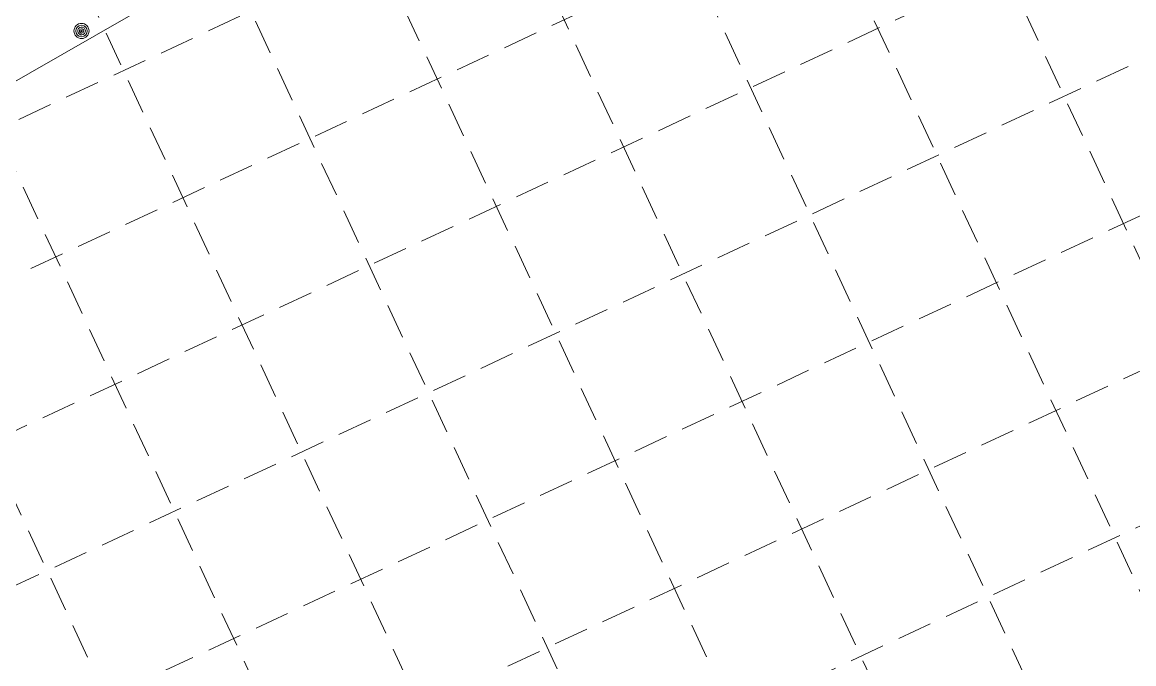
# Model space of a CAD drawing. Extents: x 2498567 to 2501210, y 7092229 to 7094464.
# Drawn here: x 2499967.2 to 2500246.4, y 7092974.4 to 7093135.4 of the extents above; entities that cross this region are included whole.
import ezdxf

# ---------------------------------------------------------------- set-up
doc = ezdxf.new("R2010")
doc.units = 0
doc.header["$MEASUREMENT"] = 0
doc.linetypes.add('DGN Style 6', pattern=[2507.657798, 1.318432, -527.372828, 922.902449, -527.372828, 1.318432, -527.372828])
doc.linetypes.add('HIDDEN', pattern=[0.375, 0.25, -0.125])
doc.layers.add('20', color=7, linetype='Continuous', lineweight=0)
doc.layers.add('RW_Ex_ROW', color=30, linetype='DGN Style 6', lineweight=0)
doc.layers.add('GRID', color=254, linetype='HIDDEN')

# ---------------------------------------------------------------- blocks, each defined once
blk = doc.blocks.new('086')
at = {"color": 0, "linetype": 'ByBlock', "lineweight": -2}
for radius in [0.19, 0.144]:
    blk.add_circle((0, 0), radius, dxfattribs=at)
for radius, start, end in [(0.0973, 320.4206, 320.42), (0.0539, 319.514, 319.5134), (0.0192, 321.3402, 321.3396)]:
    blk.add_arc((0, 0), radius, start, end, dxfattribs=at)

msp = doc.modelspace()

# ---------------------------------------------------------------- linework, layer by layer
at = {"layer": 'GRID', "color": 252, "linetype": 'HIDDEN', "lineweight": 0, "ltscale": 35}
for p, q in [((2499797.17, 7094042.79), (2500318.31, 7092925.11)), ((2499765.24, 7094027.9), (2500286.39, 7092910.22)), ((2499733.31, 7094013.01), (2500254.46, 7092895.34)), ((2499701.38, 7093998.12), (2500222.53, 7092880.45)), ((2499669.45, 7093983.23), (2500190.6, 7092865.56)), ((2499637.52, 7093968.35), (2500158.67, 7092850.67)), ((2499605.59, 7093953.46), (2500126.74, 7092835.78)), ((2499573.66, 7093938.57), (2500094.81, 7092820.9)), ((2499541.73, 7093923.68), (2500062.88, 7092806.01)), ((2499002.87, 7092661.76), (2500982.49, 7093584.82)), ((2499017.75, 7092629.83), (2500997.38, 7093552.89)), ((2499032.64, 7092597.9), (2501012.27, 7093520.96)), ((2499047.53, 7092565.97), (2501027.16, 7093489.03)), ((2499062.42, 7092534.04), (2501042.05, 7093457.1)), ((2499078.09, 7092502.31), (2501057.72, 7093425.37)), ((2499092.98, 7092470.38), (2501072.6, 7093393.44))]:
    msp.add_line(p, q, dxfattribs=at)
at = {"layer": 'RW_Ex_ROW', "color": 254}
msp.add_line((2500931.41, 7093673.37), (2499777.55, 7093013.07), dxfattribs=at)

# ---------------------------------------------------------------- block references
at = {"layer": '20', "color": 7, "linetype": 'Continuous', "lineweight": 0, "xscale": 10, "yscale": 10, "zscale": 10}
msp.add_blockref('086', (2499982.12, 7093133.23), dxfattribs=at)

doc.saveas('drawing.dxf')
